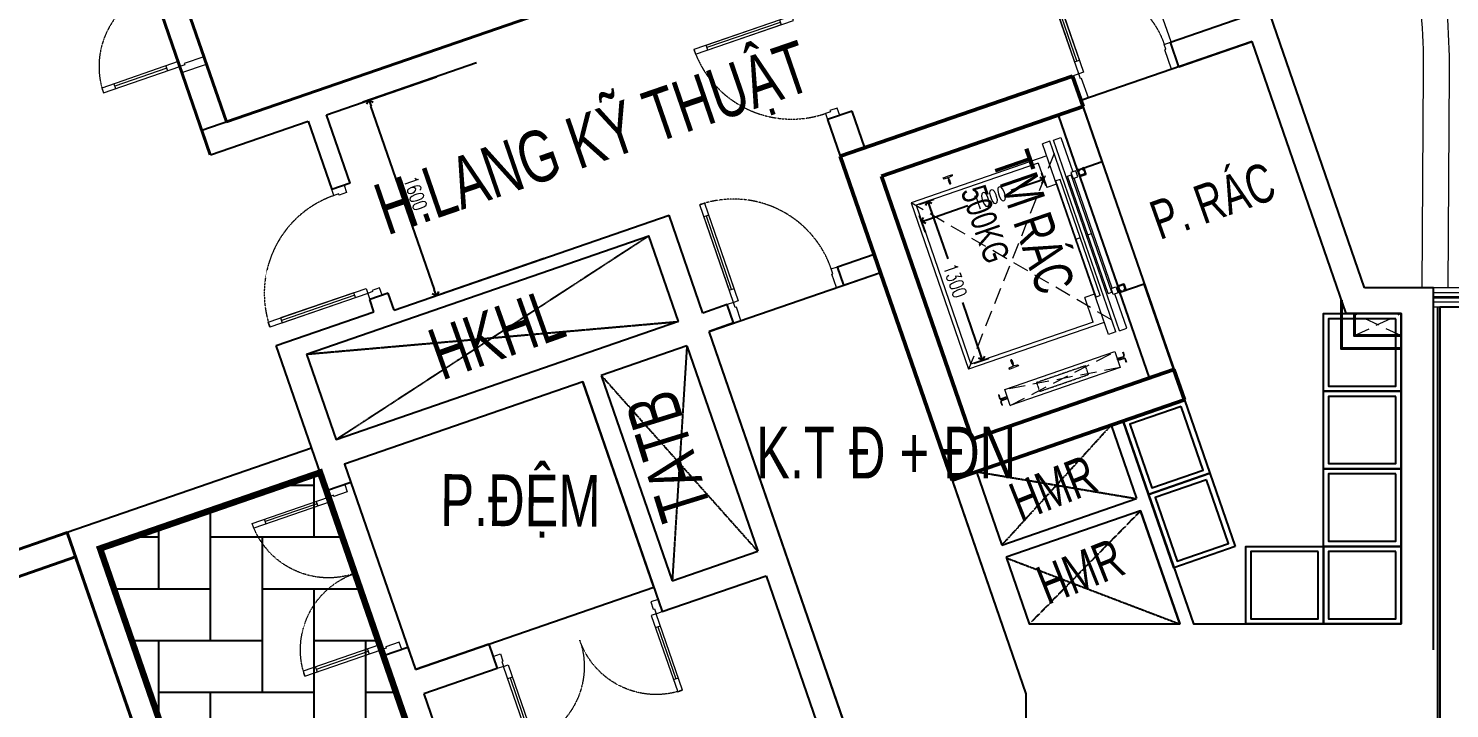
# Model space of a CAD drawing. Header units: millimetres. Extents: x -1307397 to 11565522512, y -626897 to 1138105.
# Drawn here: x 152192 to 163179, y 7476 to 12736 of the extents above; entities that cross this region are included whole.
import ezdxf
from ezdxf.enums import TextEntityAlignment as Align
from ezdxf.xclip import XClip

# ---------------------------------------------------------------- set-up
doc = ezdxf.new("R2010")
doc.units = ezdxf.units.MM
doc.header["$MEASUREMENT"] = 0
doc.header["$XCLIPFRAME"] = 0
for name, pattern in [('HIDDEN', [0.375, 0.25, -0.125]), ('Xref_ST_MBDV Cot vach 30.7.2022$0$HIDDEN', [0.375, 0.25, -0.125]), ('Xref_ST_MBDV Cot vach 30.7.2022$0$HIDDEN2', [0.1875, 0.125, -0.0625]), ('Xref_ST_MBDV Cot vach 30.7.2022$0$ST_MBDV Cot vach 220803$0$HIDDEN', [0.375, 0.25, -0.125]), ('Xref_ST_MBDV Cot vach 30.7.2022$0$ST_MBDV Cot vach 220803$0$PHANTOMX2', [5, 2.5, -0.5, 0.5, -0.5, 0.5, -0.5]), ('Xref_ST_MBDV Cot vach 30.7.2022$0$ST_MBDV Cot vach 220803$0$Xref_ST_MBDV Cot vach 30.7.2022$0$HIDDEN', [0.375, 0.25, -0.125])]:
    doc.linetypes.add(name, pattern=pattern)
for name, color, linetype, lineweight in [('AUDIT_I_220808132811-11', 7, 'Continuous', 9), ('KT-Kich thuoc', 159, 'Continuous', 18), ('KT-lomo nuoc', 3, 'HIDDEN', 5), ('KT-Net cat', 1, 'Continuous', 40), ('Xref_ST_MBDV Cot vach 30.7.2022$0$CUA', 37, 'Continuous', 13), ('Xref_ST_MBDV Cot vach 30.7.2022$0$KT-Net cua', 87, 'Continuous', 9), ('Xref_ST_MBDV Cot vach 30.7.2022$0$KT-Net thay', 7, 'Continuous', 15), ('Xref_ST_MBDV Cot vach 30.7.2022$0$KT-Noi that', 36, 'Continuous', 9), ('Xref_ST_MBDV Cot vach 30.7.2022$0$ST_MBDV Cot vach 220803$0$KT-Noi that', 36, 'Continuous', 9), ('Xref_ST_MBDV Cot vach 30.7.2022$0$ST_MBDV Cot vach 220803$0$Xref_ST_MBDV Cot vach 30.7.2022$0$CUA', 37, 'Continuous', 13), ('Xref_ST_MBDV Cot vach 30.7.2022$0$ST_MBDV Cot vach 220803$0$Xref_ST_MBDV Cot vach 30.7.2022$0$KT-Net cot vach', 6, 'Continuous', 50)]:
    doc.layers.add(name, color=color, linetype=linetype, lineweight=lineweight)
for name, color, linetype in [('ccu12-Thay', 7, 'Continuous'), ('KT-Net manh', 139, 'Continuous'), ('Xref_ST_MBDV Cot vach 30.7.2022$0$KT-Khuat', 9, 'Xref_ST_MBDV Cot vach 30.7.2022$0$HIDDEN'), ('Xref_ST_MBDV Cot vach 30.7.2022$0$KT-Net manh', 139, 'Continuous'), ('Xref_ST_MBDV Cot vach 30.7.2022$0$KT-Text', 7, 'Continuous'), ('Xref_ST_MBDV Cot vach 30.7.2022$0$KT-Tuong', 1, 'Continuous'), ('Xref_ST_MBDV Cot vach 30.7.2022$0$ST_MBDV Cot vach 220803$0$220403_HDN_Penthouse Plan$0$A-_FURN----_E-_N', 251, 'Continuous'), ('Xref_ST_MBDV Cot vach 30.7.2022$0$ST_MBDV Cot vach 220803$0$KT-Khuat', 9, 'Xref_ST_MBDV Cot vach 30.7.2022$0$ST_MBDV Cot vach 220803$0$HIDDEN'), ('Xref_ST_MBDV Cot vach 30.7.2022$0$ST_MBDV Cot vach 220803$0$KT-Net manh', 139, 'Continuous'), ('Xref_ST_MBDV Cot vach 30.7.2022$0$ST_MBDV Cot vach 220803$0$KT-Text', 7, 'Continuous'), ('Xref_ST_MBDV Cot vach 30.7.2022$0$ST_MBDV Cot vach 220803$0$Xref_ST_MBDV Cot vach 30.7.2022$0$KT-Text', 7, 'Continuous'), ('Xref_ST_MBDV Cot vach 30.7.2022$0$ST_MBDV Cot vach 220803$0$Xref_ST_MBDV Cot vach 30.7.2022$0$KT-Tuong', 1, 'Continuous')]:
    doc.layers.add(name, color=color, linetype=linetype)
doc.styles.add('Xref_ST_MBDV Cot vach 30.7.2022$0$Arial', font='arial.ttf', dxfattribs={"width": 0.7})
doc.styles.add('Xref_ST_MBDV Cot vach 30.7.2022$0$DIM', font='vnsimli.shx', dxfattribs={"width": 0.7})
doc.styles.add('Xref_ST_MBDV Cot vach 30.7.2022$0$ST_MBDV Cot vach 220803$0$Arial', font='arial.ttf', dxfattribs={"width": 0.7})
doc.styles.add('Xref_ST_MBDV Cot vach 30.7.2022$0$ST_MBDV Cot vach 220803$0$DIM', font='vnsimli.shx', dxfattribs={"width": 0.7})
doc.styles.add('Xref_ST_MBDV Cot vach 30.7.2022$0$ST_MBDV Cot vach 220803$0$Xref_ST_MBDV Cot vach 30.7.2022$0$Arial', font='arial.ttf', dxfattribs={"width": 0.7})
doc.dimstyles.new('Xref_ST_MBDV Cot vach 30.7.2022$0$CCU 1-100 A1', dxfattribs={"dimscale": 100, "dimtxt": 2.2, "dimasz": 1, "dimexe": 1, "dimexo": 0, "dimgap": 1, "dimtad": 1, "dimdec": 0, "dimdsep": 46, "dimtxsty": 'Xref_ST_MBDV Cot vach 30.7.2022$0$DIM', "dimblk1": 'Xref_ST_MBDV Cot vach 30.7.2022$0$_ARCHTICK', "dimblk2": 'Xref_ST_MBDV Cot vach 30.7.2022$0$_ARCHTICK', "dimsah": 1, "dimcen": 0, "dimdle": 1, "dimclrd": 256, "dimclre": 256, "dimclrt": 31, "dimadec": 0, "dimazin": 0, "dimtfac": 1, "dimtdec": 0, "dimtix": 1, "dimtmove": 2, "dimatfit": 3, "dimldrblk": 'Xref_ST_MBDV Cot vach 30.7.2022$0$_ARCHTICK', "dimfxl": 8, "dimtolj": 1, "dimarcsym": 0})
doc.dimstyles.new('Xref_ST_MBDV Cot vach 30.7.2022$0$ST_MBDV Cot vach 220803$0$CCU 1-100 A1', dxfattribs={"dimscale": 100, "dimtxt": 2.2, "dimasz": 1, "dimexe": 1, "dimexo": 0, "dimgap": 1, "dimtad": 1, "dimdec": 0, "dimdsep": 46, "dimtxsty": 'Xref_ST_MBDV Cot vach 30.7.2022$0$ST_MBDV Cot vach 220803$0$DIM', "dimblk1": 'Xref_ST_MBDV Cot vach 30.7.2022$0$ST_MBDV Cot vach 220803$0$_ARCHTICK', "dimblk2": 'Xref_ST_MBDV Cot vach 30.7.2022$0$ST_MBDV Cot vach 220803$0$_ARCHTICK', "dimsah": 1, "dimcen": 0, "dimdle": 1, "dimclrd": 256, "dimclre": 256, "dimclrt": 31, "dimadec": 0, "dimazin": 0, "dimtfac": 1, "dimtdec": 0, "dimtix": 1, "dimtmove": 2, "dimatfit": 3, "dimldrblk": 'Xref_ST_MBDV Cot vach 30.7.2022$0$ST_MBDV Cot vach 220803$0$_ARCHTICK', "dimfxl": 8, "dimtolj": 1, "dimarcsym": 0})

# ---------------------------------------------------------------- blocks, each defined once
blk = doc.blocks.new('*U34')
for p, q in [((-1260, 525), (-1300, 525)), ((-1280, 100), (-1280, 525)), ((-90, 525), (-50, 525)), ((-70, 100), (-70, 525)), ((-1260, 100), (-1300, 100)), ((-90, 100), (-50, 100))]:
    blk.add_line(p, q)
for points in [[(-1300, 0), (-1260, 0), (-1260, 625), (-1300, 625)], [(-50, 0), (-90, 0), (-90, 625), (-50, 625)], [(-1350, -100), (-1290, -100), (-1290, -40), (-1300, -40), (-1300, 0), (-1350, 0)], [(0, -100), (-60, -100), (-60, -40), (-50, -40), (-50, 0), (0, 0)]]:
    blk.add_lwpolyline(points, close=True)
at = {"linetype": 'Xref_ST_MBDV Cot vach 30.7.2022$0$HIDDEN2'}
for centre, start, end in [((-1300, 0), 0, 90), ((-50, 0), 90, 180)]:
    blk.add_arc(centre, 625, start, end, dxfattribs=at)
blk = doc.blocks.new('*U107')
for p, q in [((-1260, -100), (-1300, -100)), ((-1280, -100), (-1280, -525)), ((-90, -100), (-50, -100)), ((-70, -100), (-70, -525)), ((-1260, -525), (-1300, -525)), ((-90, -525), (-50, -525))]:
    blk.add_line(p, q)
for points in [[(-1350, 150), (-1290, 150), (-1290, 40), (-1300, 40), (-1300, 0), (-1350, 0)], [(0, 150), (-60, 150), (-60, 40), (-50, 40), (-50, 0), (0, 0)], [(-1300, 0), (-1260, 0), (-1260, -625), (-1300, -625)], [(-50, 0), (-90, 0), (-90, -625), (-50, -625)]]:
    blk.add_lwpolyline(points, close=True)
at = {"linetype": 'Xref_ST_MBDV Cot vach 30.7.2022$0$HIDDEN2'}
for centre, start, end in [((-1300, 0), 270, 0), ((-50, 0), 180, 270)]:
    blk.add_arc(centre, 625, start, end, dxfattribs=at)
blk = doc.blocks.new('*U38')
blk.add_line((-70, 100), (-70, 600))
for points in [[(-50, 0), (-50, 700), (-90, 700), (-90, 0)], [(-50, 100), (-90, 100), (-90, 600), (-50, 600)], [(-800, -200), (-740, -200), (-740, -40), (-750, -40), (-750, 0), (-800, 0)], [(0, -200), (-60, -200), (-60, -40), (-50, -40), (-50, 0), (0, 0)]]:
    blk.add_lwpolyline(points, close=True)
at = {"linetype": 'Xref_ST_MBDV Cot vach 30.7.2022$0$HIDDEN'}
blk.add_arc((-50, 0), 700, 90, 180, dxfattribs=at)
blk = doc.blocks.new('*U36')
blk.add_line((70, 100), (70, 700))
for points in [[(50, 0), (50, 800), (90, 800), (90, 0)], [(50, 100), (90, 100), (90, 700), (50, 700)], [(0, -100), (60, -100), (60, -40), (50, -40), (50, 0), (0, 0)], [(900, -100), (840, -100), (840, -40), (850, -40), (850, 0), (900, 0)]]:
    blk.add_lwpolyline(points, close=True)
at = {"linetype": 'Xref_ST_MBDV Cot vach 30.7.2022$0$HIDDEN'}
blk.add_arc((50, 0), 800, 0, 90, dxfattribs=at)
blk = doc.blocks.new('Xref_ST_MBDV Cot vach 30.7.2022$0$_Open90')
at = {"color": 0, "linetype": 'ByBlock', "lineweight": -2}
for p, q in [((0, 0), (-1, 0)), ((-0.5, 0.5), (0, 0)), ((0, 0), (-0.5, -0.5))]:
    blk.add_line(p, q, dxfattribs=at)
blk = doc.blocks.new('*D117')
at = {"layer": 'Defpoints', "color": 5, "transparency": 16777216}
for p, q in [((155656, 12469), (154777, 12165)), ((155330, 10717), (154840, 12134)), ((156178, 10956), (155299, 10653))]:
    blk.add_line(p, q, dxfattribs=at)
at = {"layer": 'Defpoints', "color": 0, "transparency": 16777216}
for p in [(155656, 12469), (154824, 12182), (156178, 10956)]:
    blk.add_point(p, dxfattribs=at)
at = {"layer": 'Defpoints', "color": 5, "transparency": 16777216, "xscale": 50, "yscale": 50, "zscale": 50}
for p, rotation in [((154824, 12182), 109.0471379532261), ((155346, 10669), 289.0471379532261)]:
    blk.add_blockref('Xref_ST_MBDV Cot vach 30.7.2022$0$_Open90', p, dxfattribs=dict(at, rotation=rotation))
at = {"layer": 'Defpoints', "color": 5, "transparency": 16777216, "insert": (155184, 11460), "char_height": 110, "attachment_point": 5, "rotation": 289.0471, "style": 'Xref_ST_MBDV Cot vach 30.7.2022$0$DIM'}
blk.add_mtext('\\A1;1600', dxfattribs=at)
blk = doc.blocks.new('Xref_ST_MBDV Cot vach 30.7.2022$0$_ARCHTICK')
at = {"color": 0, "linetype": 'ByBlock', "const_width": 0.15}
blk.add_lwpolyline([(-0.5, -0.5), (0.5, 0.5)], dxfattribs=at)
blk = doc.blocks.new('Xref_ST_MBDV Cot vach 30.7.2022$0$ST_MBDV Cot vach 220803$0$_Open90')
at = {"color": 0, "linetype": 'ByBlock', "lineweight": -2}
for p, q in [((0, 0), (-1, 0)), ((-0.5, 0.5), (0, 0)), ((0, 0), (-0.5, -0.5))]:
    blk.add_line(p, q, dxfattribs=at)
blk = doc.blocks.new('*D44')
at = {"layer": 'Defpoints', "color": 5, "transparency": 16777216}
for p, q in [((608, 1180), (507, 1180)), ((557, 1130), (557, 913)), ((557, 230), (557, 557)), ((646, 180), (507, 180))]:
    blk.add_line(p, q, dxfattribs=at)
at = {"layer": 'Defpoints', "color": 0, "transparency": 16777216}
for p in [(557, 1180), (608, 1180, 0), (646, 180, 0)]:
    blk.add_point(p, dxfattribs=at)
at = {"layer": 'Defpoints', "color": 5, "transparency": 16777216, "xscale": 50, "yscale": 50, "zscale": 50}
for p, rotation in [((557, 1180), 90), ((557, 180), 270)]:
    blk.add_blockref('Xref_ST_MBDV Cot vach 30.7.2022$0$ST_MBDV Cot vach 220803$0$_Open90', p, dxfattribs=dict(at, rotation=rotation))
at = {"layer": 'Defpoints', "color": 5, "transparency": 16777216, "insert": (557, 735), "char_height": 110, "attachment_point": 5, "rotation": 90, "style": 'Xref_ST_MBDV Cot vach 30.7.2022$0$ST_MBDV Cot vach 220803$0$DIM'}
blk.add_mtext('\\A1;1000', dxfattribs=at)
blk = doc.blocks.new('Xref_ST_MBDV Cot vach 30.7.2022$0$ST_MBDV Cot vach 220803$0$_ARCHTICK')
at = {"color": 0, "linetype": 'ByBlock', "const_width": 0.15}
blk.add_lwpolyline([(-0.5, -0.5), (0.5, 0.5)], dxfattribs=at)
blk = doc.blocks.new('*D45')
at = {"layer": 'Defpoints', "color": 5, "transparency": 16777216}
for p, q in [((425, 205), (425, 326)), ((475, 276), (897, 276)), ((1675, 276), (1253, 276)), ((1725, 205), (1725, 326))]:
    blk.add_line(p, q, dxfattribs=at)
at = {"layer": 'Defpoints', "color": 0, "transparency": 16777216}
for p in [(1725, 276), (425, 205, 0), (1725, 205, 0)]:
    blk.add_point(p, dxfattribs=at)
at = {"layer": 'Defpoints', "color": 5, "transparency": 16777216, "xscale": 50, "yscale": 50, "zscale": 50, "rotation": 180}
blk.add_blockref('Xref_ST_MBDV Cot vach 30.7.2022$0$ST_MBDV Cot vach 220803$0$_Open90', (425, 276), dxfattribs=at)
at = {"layer": 'Defpoints', "color": 5, "transparency": 16777216, "xscale": 50, "yscale": 50, "zscale": 50}
blk.add_blockref('Xref_ST_MBDV Cot vach 30.7.2022$0$ST_MBDV Cot vach 220803$0$_Open90', (1725, 276), dxfattribs=at)
at = {"layer": 'Defpoints', "color": 5, "transparency": 16777216, "insert": (1075, 276), "char_height": 110, "attachment_point": 5, "style": 'Xref_ST_MBDV Cot vach 30.7.2022$0$ST_MBDV Cot vach 220803$0$DIM'}
blk.add_mtext('\\A1;1300', dxfattribs=at)
blk = doc.blocks.new('*U47')
blk.add_line((-70, 100), (-70, 700))
for points in [[(-50, 0), (-50, 800), (-90, 800), (-90, 0)], [(-50, 100), (-90, 100), (-90, 700), (-50, 700)], [(-900, -100), (-840, -100), (-840, -40), (-850, -40), (-850, 0), (-900, 0)], [(0, -100), (-60, -100), (-60, -40), (-50, -40), (-50, 0), (0, 0)]]:
    blk.add_lwpolyline(points, close=True)
at = {"linetype": 'Xref_ST_MBDV Cot vach 30.7.2022$0$ST_MBDV Cot vach 220803$0$Xref_ST_MBDV Cot vach 30.7.2022$0$HIDDEN'}
blk.add_arc((-50, 0), 800, 90, 180, dxfattribs=at)
blk = doc.blocks.new('*U48')
blk.add_line((70, 100), (70, 700))
for points in [[(50, 0), (50, 800), (90, 800), (90, 0)], [(50, 100), (90, 100), (90, 700), (50, 700)], [(0, -150), (60, -150), (60, -40), (50, -40), (50, 0), (0, 0)], [(900, -150), (840, -150), (840, -40), (850, -40), (850, 0), (900, 0)]]:
    blk.add_lwpolyline(points, close=True)
at = {"linetype": 'Xref_ST_MBDV Cot vach 30.7.2022$0$ST_MBDV Cot vach 220803$0$Xref_ST_MBDV Cot vach 30.7.2022$0$HIDDEN'}
blk.add_arc((50, 0), 800, 0, 90, dxfattribs=at)
blk = doc.blocks.new('Xref_ST_MBDV Cot vach 30.7.2022$0$TM 1000kg')
at = {"layer": 'Xref_ST_MBDV Cot vach 30.7.2022$0$KT-Net manh'}
for p, q in [((-2850, 2500), (-2850, 1742.2)), ((-2832, 2500), (-2832, 1754.4))]:
    blk.add_line(p, q, dxfattribs=at)
blk = doc.blocks.new('ĂERWER')
at = {"layer": 'Xref_ST_MBDV Cot vach 30.7.2022$0$ST_MBDV Cot vach 220803$0$KT-Text', "extrusion": (8.36021e-09, -5.95807e-09, 1), "style": 'Xref_ST_MBDV Cot vach 30.7.2022$0$ST_MBDV Cot vach 220803$0$Arial', "width": 0.7}
for s, height, p in [('TM RÁC', 300, (-43216, 28298, 0)), ('500KG', 200, (-43540, 28299, 0))]:
    blk.add_text(s, height=height, rotation=289.0469, dxfattribs=at).set_placement(p, align=Align.CENTER)
blk = doc.blocks.new('*U215')
at = {"layer": 'KT-lomo nuoc', "ltscale": 500}
for p, q in [((32, -167), (-354, -68)), ((-321, -235), (0, 0))]:
    blk.add_line(p, q, dxfattribs=at)
blk.add_lwpolyline([(32, -167), (-321, -235), (-354, -68), (0, 0)], close=True, dxfattribs=at)
blk = doc.blocks.new('CTN TN T39')
at = {"layer": 'KT-Net cat', "elevation": 0}
for points in [[(-36711, 1004), (-36711, 630), (-36251, 630)], [(-36611, 900), (-36611, 730), (-36251, 730)]]:
    blk.add_lwpolyline(points, dxfattribs=at)
at = {"layer": 'KT-lomo nuoc', "linetype": 'HIDDEN', "xscale": -0.9999999999999997, "rotation": 10.8976534755902}
blk.add_blockref('*U215', (-36611, 900, 0), dxfattribs=at)
blk = doc.blocks.new('A$C13523347')
at = {"layer": 'KT-Net cat'}
for p, q in [((-51157, 25221, 0), (-49232, 19644, 0)), ((-50664, 24406, 0), (-49108, 19898, 0)), ((-49108, 19898, 0), (-41830, 22411, 0)), ((-59225, 13655, 0), (-50339, 16723, 0)), ((-58971, 13531, 0), (-50274, 16534, 0)), ((-49229, 13509, 0), (-50274, 16534, 0))]:
    blk.add_line(p, q, dxfattribs=at)
blk = doc.blocks.new('*U486')
for p, q in [((99, 1260), (99, 1300)), ((99, 1280), (524, 1280)), ((524, 1260), (524, 1300)), ((100, 90), (100, 50)), ((100, 70), (525, 70)), ((525, 90), (525, 50))]:
    blk.add_line(p, q)
for points in [[(-201, 1350), (-201, 1290), (-41, 1290), (-41, 1300), (-1, 1300), (-1, 1350)], [(-1, 1300), (-1, 1260), (624, 1261), (624, 1301)], [(-200, 0), (-200, 60), (-40, 60), (-40, 50), (0, 50), (0, 0)], [(0, 50), (0, 90), (625, 91), (625, 51)]]:
    blk.add_lwpolyline(points, close=True)
at = {"linetype": 'Xref_ST_MBDV Cot vach 30.7.2022$0$HIDDEN2'}
for centre, start, end in [((-1, 1300), 270.05, 0.05), ((0, 50), 0.0501, 90.05)]:
    blk.add_arc(centre, 625, start, end, dxfattribs=at)
blk = doc.blocks.new('Xref_ST_MBDV Cot vach 30.7.2022$0$ST_MBDV Cot vach 220803$0$THANG MAY RAC 500KG')
at = {"layer": 'Xref_ST_MBDV Cot vach 30.7.2022$0$ST_MBDV Cot vach 220803$0$KT-Net manh'}
blk.add_line((575, 1450), (1575, 1450), dxfattribs=at)
at = {"layer": 'Xref_ST_MBDV Cot vach 30.7.2022$0$ST_MBDV Cot vach 220803$0$KT-Net manh', "linetype": 'Continuous', "ltscale": 2}
blk.add_line((575, 1450), (1575, 1450), dxfattribs=at)
at = {"layer": 'Xref_ST_MBDV Cot vach 30.7.2022$0$ST_MBDV Cot vach 220803$0$KT-Net manh', "ltscale": 2}
for points in [[(575, 1460), (575, 1450), (625, 1450), (625, 1500), (575, 1500), (575, 1490), (585, 1490), (585, 1491.6), (576.6, 1491.6), (576.6, 1498.4), (623.4, 1498.4), (623.4, 1451.6), (576.6, 1451.6), (576.6, 1458.4), (585, 1458.4), (585, 1460)], [(1575, 1460), (1575, 1450), (1525, 1450), (1525, 1500), (1575, 1500), (1575, 1490), (1565, 1490), (1565, 1491.6), (1573.4, 1491.6), (1573.4, 1498.4), (1526.6, 1498.4), (1526.6, 1451.6), (1573.4, 1451.6), (1573.4, 1458.4), (1565, 1458.4), (1565, 1460)]]:
    blk.add_lwpolyline(points, close=True, dxfattribs=at)
at = {"layer": 'Xref_ST_MBDV Cot vach 30.7.2022$0$ST_MBDV Cot vach 220803$0$KT-Noi that', "linetype": 'Continuous', "ltscale": 2}
for p, q in [((295, 1410, 0), (575, 1410, 0)), ((295, 1350, 0), (295, 1410, 0)), ((1855, 1350, 0), (295, 1350, 0)), ((1855, 1320, 0), (295, 1320, 0)), ((295, 1320, 0), (295, 1260, 0)), ((1555, 1391.3, 0), (595, 1391.3, 0)), ((595, 1361, 0), (595, 1391.3, 0)), ((1555, 1361, 0), (595, 1361, 0)), ((1525, 1405, 0), (625, 1405, 0)), ((1075, 1361, 0), (1075, 1391.3, 0)), ((1555, 1361, 0), (1555, 1391.3, 0)), ((1855, 1410, 0), (1575, 1410, 0)), ((1855, 1350, 0), (1855, 1410, 0)), ((1855, 1320, 0), (1855, 1260, 0)), ((1855, 1260, 0), (295, 1260, 0)), ((394, 1260, 0), (394, 150, 0)), ((1550, 1298, 0), (600, 1298, 0)), ((600, 1298, 0), (600, 1264, 0)), ((1550, 1264, 0), (600, 1264, 0)), ((625, 1260, 0), (625, 1180, 0)), ((1075, 1264, 0), (1075, 1298, 0)), ((1525, 1260, 0), (1525, 1180, 0)), ((1550, 1298, 0), (1550, 1264, 0)), ((1756, 1260, 0), (1756, 150, 0)), ((425, 1180, 0), (425, 180, 0)), ((425, 1180, 0), (625, 1180, 0)), ((1725, 1180, 0), (1525, 1180, 0)), ((1725, 1180, 0), (1725, 180, 0)), ((394, 150, 0), (1756, 150, 0)), ((425, 180, 0), (1725, 180, 0))]:
    blk.add_line(p, q, dxfattribs=at)
at = {"layer": 'Xref_ST_MBDV Cot vach 30.7.2022$0$ST_MBDV Cot vach 220803$0$KT-Noi that', "linetype": 'Xref_ST_MBDV Cot vach 30.7.2022$0$ST_MBDV Cot vach 220803$0$HIDDEN', "ltscale": 500}
for p, q in [((394, 1320, 0), (1756, 150, 0)), ((1756, 1320, 0), (394, 150, 0)), ((2126.2, 363.2), (1996.2, 1263.2)), ((2126.2, 1263.2), (1996.2, 363.2))]:
    blk.add_line(p, q, dxfattribs=at)
at = {"layer": 'Xref_ST_MBDV Cot vach 30.7.2022$0$ST_MBDV Cot vach 220803$0$KT-Noi that', "linetype": 'Continuous'}
for p, q in [((2017.7, 1323.2), (2046.8, 1323.2)), ((2017.7, 1320), (2046.8, 1320)), ((2104.7, 1323.2), (2075.6, 1323.2)), ((2104.7, 1320), (2075.6, 1320)), ((2053, 1269.4), (2053, 1313.8)), ((2056.2, 1269.4), (2056.2, 1313.8)), ((2063.2, 1266.4), (2059.2, 1266.4)), ((2063.2, 1263.2), (2059.2, 1263.2)), ((2066.2, 1269.4), (2066.2, 1313.8)), ((2069.4, 1269.4), (2069.4, 1313.8)), ((298, 522.5, 0), (293, 522.5, 0)), ((293, 522.5, 0), (293, 485, 0)), ((293, 447.5, 0), (293, 485, 0)), ((298, 447.5, 0), (293, 447.5, 0)), ((301, 519.5, 0), (304.1, 490.1, 0)), ((301, 450.5, 0), (304.1, 479.9, 0)), ((320.9, 487.1, 0), (307.1, 487.1, 0)), ((320.9, 482.9, 0), (307.1, 482.9, 0)), ((354, 490, 0), (325, 490, 0)), ((354, 480, 0), (325, 480, 0)), ((355, 489, 0), (355, 485, 0)), ((355, 481, 0), (355, 485, 0)), ((1795, 489, 0), (1795, 485, 0)), ((1795, 481, 0), (1795, 485, 0)), ((1796, 490, 0), (1825, 490, 0)), ((1796, 480, 0), (1825, 480, 0)), ((1829.1, 487.1, 0), (1842.9, 487.1, 0)), ((1829.1, 482.9, 0), (1842.9, 482.9, 0)), ((1849, 519.5, 0), (1845.9, 490.1, 0)), ((1849, 450.5, 0), (1845.9, 479.9, 0)), ((1852, 522.5, 0), (1857, 522.5, 0)), ((1852, 447.5, 0), (1857, 447.5, 0)), ((1857, 522.5, 0), (1857, 485, 0)), ((1857, 447.5, 0), (1857, 485, 0)), ((2053, 357), (2053, 312.6)), ((2056.2, 357), (2056.2, 312.6)), ((2063.2, 363.2), (2059.2, 363.2)), ((2063.2, 360), (2059.2, 360)), ((2066.2, 357), (2066.2, 312.6)), ((2069.4, 357), (2069.4, 312.6)), ((2017.7, 306.4), (2046.8, 306.4)), ((2017.7, 306.4), (2017.7, 303.2)), ((2017.7, 303.2), (2046.8, 303.2)), ((2104.7, 306.4), (2075.6, 306.4)), ((2104.7, 303.2), (2075.6, 303.2)), ((2104.7, 306.4), (2104.7, 303.2))]:
    blk.add_line(p, q, dxfattribs=at)
at = {"layer": 'Xref_ST_MBDV Cot vach 30.7.2022$0$ST_MBDV Cot vach 220803$0$KT-Noi that', "linetype": 'Continuous', "ltscale": 2, "elevation": 0}
for points in [[(575, 1435), (575, 1395), (625, 1395), (625, 1435)], [(1575, 1435), (1575, 1395), (1525, 1395), (1525, 1435)]]:
    blk.add_lwpolyline(points, close=True, dxfattribs=at)
at = {"layer": 'Xref_ST_MBDV Cot vach 30.7.2022$0$ST_MBDV Cot vach 220803$0$KT-Noi that', "linetype": 'Continuous', "ltscale": 2}
blk.add_lwpolyline([(2126.2, 363.2), (1996.2, 363.2), (1996.2, 1263.2), (2126.2, 1263.2)], close=True, dxfattribs=at)
at = {"layer": 'Xref_ST_MBDV Cot vach 30.7.2022$0$ST_MBDV Cot vach 220803$0$KT-Noi that', "linetype": 'Xref_ST_MBDV Cot vach 30.7.2022$0$ST_MBDV Cot vach 220803$0$PHANTOMX2'}
blk.add_lwpolyline([(2097.2, 613.2), (2097.2, 1013.2), (2025.2, 1013.2), (2025.2, 613.2)], close=True, dxfattribs=at)
at = {"layer": 'Xref_ST_MBDV Cot vach 30.7.2022$0$ST_MBDV Cot vach 220803$0$KT-Noi that', "linetype": 'Continuous'}
for centre, radius, start, end in [((2046.8, 1313.8), 9.4, 0, 90), ((2046.8, 1313.8), 6.2, 0, 90), ((2075.6, 1313.8), 9.4, 90, 180), ((2075.6, 1313.8), 6.2, 90, 180), ((2059.2, 1269.4), 6.2, 180, 270), ((2059.2, 1269.4), 3, 180, 270), ((2063.2, 1269.4), 6.2, 270, 0), ((2063.2, 1269.4), 3, 270, 0), ((298, 519.5, 0), 3, 0, 90), ((298, 450.5, 0), 3, 270, 0), ((307.1, 490.1, 0), 3, 180, 270), ((307.1, 479.9, 0), 3, 90, 180), ((320.3, 492.3, 0), 5.25, 276.68272, 334.33028), ((320.3, 477.7, 0), 5.25, 25.66972, 83.31728), ((354, 489, 0), 1, 0, 90), ((354, 481, 0), 1, 270, 0), ((1796, 489, 0), 1, 90, 180), ((1796, 481, 0), 1, 180, 270), ((1829.7, 492.3, 0), 5.25, 205.66972, 263.31728), ((1829.7, 477.7, 0), 5.25, 96.68272, 154.33028), ((1842.9, 490.1, 0), 3, 270, 0), ((1842.9, 479.9, 0), 3, 0, 90), ((1852, 519.5, 0), 3, 90, 180), ((1852, 450.5, 0), 3, 180, 270), ((2059.2, 357), 6.2, 90, 180), ((2059.2, 357), 3, 90, 180), ((2063.2, 357), 6.2, 0, 90), ((2063.2, 357), 3, 0, 90), ((2046.8, 312.6), 9.4, 270, 0), ((2046.8, 312.6), 6.2, 270, 0), ((2075.6, 312.6), 9.4, 180, 270), ((2075.6, 312.6), 6.2, 180, 270)]:
    blk.add_arc(centre, radius, start, end, dxfattribs=at)
at = {"layer": 'Defpoints', "color": 5}
for base, p1, p2, angle, picture, middle in [((556.9, 1180), (645.5, 180, 0), (608.5, 1180, 0), 90, '*D44', (556.9, 735)), ((1725, 275.7), (425, 204.6, 0), (1725, 204.6, 0), 180, '*D45', (1075, 275.7))]:
    dim = blk.add_linear_dim(base=base, p1=p1, p2=p2, angle=angle, dimstyle='Xref_ST_MBDV Cot vach 30.7.2022$0$ST_MBDV Cot vach 220803$0$CCU 1-100 A1', override={"dimscale": 50, "dimblk1": 'Xref_ST_MBDV Cot vach 30.7.2022$0$ST_MBDV Cot vach 220803$0$_Open90', "dimblk2": 'Xref_ST_MBDV Cot vach 30.7.2022$0$ST_MBDV Cot vach 220803$0$_Open90', "dimclrd": 5, "dimclre": 5, "dimclrt": 5, "dimlwd": 65535, "dimlwe": 65535}, dxfattribs=at)
    dim.commit()
    dim.dimension.update_dxf_attribs({"geometry": picture, "text_midpoint": middle, "dimtype": 128})

msp = doc.modelspace()

# ---------------------------------------------------------------- hatches: boundary and pattern name
at = {"layer": 'KT-Net manh', "transparency": 33554618}
h = msp.add_hatch(dxfattribs=at)
h.set_pattern_fill('AR-HBONE', color=256, scale=100, angle=45)
h.paths.add_polyline_path([(169203.8, 5380), (169203.8, 30), (157647.4, 30), (154446.6, 9300.9), (152745.2, 8713.5), (156364.6, -1770), (171003.8, -1770), (171003.8, 5430.2)])

# ---------------------------------------------------------------- linework, layer by layer
at = {"layer": 'AUDIT_I_220808132811-11', "elevation": 0}
for points in [[(163167.9, 10730), (163178, 12402.2, 0.0851587), (162876.7, 14233.2), (161142, 19247.8), (157014.3, 31178.6, 0.2600452), (154083.7, 33781.4), (139011, 38136.6, 0.5721349), (134624, 31823.7), (134906.9, 31003.8)], [(162967.9, 10730), (162978.1, 12403.5, 0.0851587), (162687.7, 14167.9), (160953, 19182.4), (156825.3, 31112.9, 0.2604673), (154034.4, 33587.5), (138975.6, 37938.6, 0.5713168), (134809.8, 31898.5), (135096, 31069)]]:
    msp.add_lwpolyline(points, format="xyb", dxfattribs=at)
at = {"layer": 'Defpoints', "elevation": 0}
for points in [[(161653, 12635.2), (160329.6, 12178.3), (161129.2, 9862.5), (160656.6, 9699.3), (161198.4, 8130), (162803.8, 8130), (162803.8, 10530), (162379.9, 10530)], [(157455.1, 10392.5), (158778.4, 10849.3), (159903.8, 7589.9), (159903.8, 4439.1), (159553.1, 4315.8)], [(155184, 7778.1), (157027.2, 8414.5), (156478.9, 10002.5), (154635.7, 9366.2)]]:
    msp.add_lwpolyline(points, close=True, dxfattribs=at)
at = {"layer": 'KT-Net cat'}
msp.add_line((153532.3, 11947.4), (153597.6, 11758.4), dxfattribs=at)
at = {"layer": 'KT-Net cat', "elevation": 0}
for points in [[(171003.8, 5430.2), (171003.8, -1770), (156364.6, -1770), (152745.2, 8713.5), (154446.6, 9300.9)], [(153535.1, 5812.6), (152490.9, 8837.2)], [(171003.8, 5430.2), (171003.8, -1770), (156364.6, -1770), (152745.2, 8713.5)]]:
    msp.add_lwpolyline(points, dxfattribs=at)
at = {"layer": 'KT-Net manh', "color": 2, "linetype": 'HIDDEN', "ltscale": 10, "const_width": 50, "elevation": 0}
msp.add_lwpolyline([(169203.8, 5380), (169203.8, 30), (157647.4, 30), (154446.6, 9300.9), (152745.2, 8713.5), (156364.6, -1770), (171003.8, -1770), (171003.8, 5430.2)], close=True, dxfattribs=at)
at = {"layer": 'Xref_ST_MBDV Cot vach 30.7.2022$0$KT-Khuat', "linetype": 'Xref_ST_MBDV Cot vach 30.7.2022$0$HIDDEN', "ltscale": 5}
for p, q in [((157282.4, 10279.9), (157169, 8463.5)), ((156620.7, 10051.5), (157830.7, 8691.9))]:
    msp.add_line(p, q, dxfattribs=at)
at = {"layer": 'Xref_ST_MBDV Cot vach 30.7.2022$0$KT-Khuat', "linetype": 'Xref_ST_MBDV Cot vach 30.7.2022$0$HIDDEN', "ltscale": 5, "elevation": 0}
for points in [[(156988.7, 11130.7), (154570.4, 9555.2)], [(154342, 10216.9), (157217.1, 10469)]]:
    msp.add_lwpolyline(points, dxfattribs=at)
at = {"layer": 'Xref_ST_MBDV Cot vach 30.7.2022$0$KT-Net cua'}
for p, q in [((166053.8, 10690, 0), (163053.8, 10690)), ((166053.8, 10661, 0), (163053.8, 10661)), ((166053.8, 10649, 0), (163053.8, 10649)), ((166053.8, 10620, 0), (163053.8, 10620))]:
    msp.add_line(p, q, dxfattribs=at)
at = {"layer": 'Xref_ST_MBDV Cot vach 30.7.2022$0$KT-Net manh'}
for p, q in [((163085.8, 10580, 0), (163085.8, 7780, 0)), ((163103.7, 10580, 0), (163103.8, 7780, 0))]:
    msp.add_line(p, q, dxfattribs=at)
at = {"layer": 'Xref_ST_MBDV Cot vach 30.7.2022$0$KT-Net manh', "elevation": 0}
msp.add_lwpolyline([(163103.8, 230), (166003.8, 230), (166003.8, 10580), (163103.8, 10580)], close=True, dxfattribs=at)
at = {"layer": 'Xref_ST_MBDV Cot vach 30.7.2022$0$KT-Net thay'}
for p, q in [((166053.8, 10730, 0), (163053.8, 10730)), ((166053.8, 10580, 0), (163053.8, 10580))]:
    msp.add_line(p, q, dxfattribs=at)
at = {"layer": 'Xref_ST_MBDV Cot vach 30.7.2022$0$KT-Noi that'}
msp.add_line((161027.9, 12631, 0), (160497.4, 14140.5), dxfattribs=at)
at = {"layer": 'Xref_ST_MBDV Cot vach 30.7.2022$0$KT-Tuong'}
for p, q in [((161189.4, 14591), (153532.3, 11947.4)), ((162522.4, 10730), (161189.4, 14591)), ((154496.1, 12068.6), (155346.9, 12362.3, 0)), ((153598.7, 11758.7), (154354.3, 12019.6)), ((154354.3, 12019.6), (154537.1, 11490.3)), ((154678.9, 11539.2), (154496.1, 12068.6)), ((154678.9, 11539.2), (154537.1, 11490.3)), ((155018.3, 10556.2), (157145.1, 11290.4)), ((157406.2, 10534.2), (157145.1, 11290.4)), ((154342, 10216.9), (156988.7, 11130.7)), ((157217.1, 10469), (156988.7, 11130.7)), ((154972.6, 10688.5), (154830.8, 10639.5)), ((155018.3, 10556.2), (154972.6, 10688.5)), ((154863.4, 10545), (154830.8, 10639.5)), ((154107.2, 10283.9), (154863.4, 10545)), ((157217.1, 10469), (154570.4, 9555.2)), ((159553.1, 4315.8), (157455.1, 10392.5)), ((154495.6, 9159.1), (154107.2, 10283.9)), ((157282.4, 10279.9), (156620.7, 10051.5)), ((157282.4, 10279.9), (157830.7, 8691.9)), ((154342, 10216.9), (154570.4, 9555.2)), ((156478.9, 10002.5), (154635.7, 9366.2)), ((156478.9, 10002.5), (157092.5, 8225.5)), ((156620.7, 10051.5), (157169, 8463.5)), ((154381.4, 9489.9), (152490.9, 8837.2)), ((154446.6, 9300.9), (152745.2, 8713.5)), ((154684.6, 9224.4), (154495.6, 9159.1)), ((157169, 8463.5), (157830.7, 8691.9)), ((157092.5, 8225.5), (157895.9, 8502.9)), ((157895.9, 8502.9), (159827.9, 2907)), ((157027.2, 8414.5), (157027.2, 8414.5)), ((155125.2, 7948.3), (154936.2, 7883)), ((155125.2, 7948.3), (155184, 7778.1)), ((155751.1, 7973.9), (155184, 7778.1)), ((155751.1, 7973.9), (155816.4, 7784.9)), ((154936.2, 7883), (157647.4, 30)), ((155816.4, 7784.9), (155249.2, 7589.1)), ((155249.2, 7589.1), (157181.2, 1993.2))]:
    msp.add_line(p, q, dxfattribs=at)
at = {"layer": 'Xref_ST_MBDV Cot vach 30.7.2022$0$KT-Tuong', "elevation": 0}
msp.add_lwpolyline([(154635.7, 9366.2), (154684.6, 9224.4)], dxfattribs=at)
at = {"layer": 'Xref_ST_MBDV Cot vach 30.7.2022$0$ST_MBDV Cot vach 220803$0$220403_HDN_Penthouse Plan$0$A-_FURN----_E-_N', "extrusion": (-1.00461e-06, -1.44698e-18, 1), "elevation": -0.2}
for points in [[(162803.8, 9930), (162203.8, 9930), (162203.8, 10530), (162803.8, 10530)], [(162803.8, 9330), (162203.8, 9330), (162203.8, 9930), (162803.8, 9930)], [(162803.8, 8730), (162203.8, 8730), (162203.8, 9330), (162803.8, 9330)], [(162203.8, 8130), (161603.8, 8130), (161603.8, 8730), (162203.8, 8730)], [(162803.8, 8130), (162203.8, 8130), (162203.8, 8730), (162803.8, 8730)]]:
    msp.add_lwpolyline(points, close=True, dxfattribs=at)
at = {"layer": 'Xref_ST_MBDV Cot vach 30.7.2022$0$ST_MBDV Cot vach 220803$0$220403_HDN_Penthouse Plan$0$A-_FURN----_E-_N', "extrusion": (-1.00461e-06, -3.75112e-05, 1), "elevation": -0.5}
for points in [[(162763.8, 10490), (162243.8, 10490), (162243.8, 9970), (162763.8, 9970)], [(162763.8, 9890), (162243.8, 9890), (162243.8, 9370), (162763.8, 9370)], [(162763.8, 9290), (162243.8, 9290), (162243.8, 8770), (162763.8, 8770)], [(162163.8, 8690), (161643.8, 8690), (161643.8, 8170), (162163.8, 8170)], [(162763.8, 8690), (162243.8, 8690), (162243.8, 8170), (162763.8, 8170)]]:
    msp.add_lwpolyline(points, close=True, dxfattribs=at)
at = {"layer": 'Xref_ST_MBDV Cot vach 30.7.2022$0$ST_MBDV Cot vach 220803$0$220403_HDN_Penthouse Plan$0$A-_FURN----_E-_N', "extrusion": (-9.48426e-07, -3.34878e-07, 1), "elevation": -0.2}
for points in [[(161325, 9295.3), (160852.4, 9132.2), (160656.6, 9699.3), (161129.2, 9862.5)], [(161520.8, 8728.2), (161048.2, 8565), (160852.4, 9132.2), (161325, 9295.3)]]:
    msp.add_lwpolyline(points, close=True, dxfattribs=at)
at = {"layer": 'Xref_ST_MBDV Cot vach 30.7.2022$0$ST_MBDV Cot vach 220803$0$220403_HDN_Penthouse Plan$0$A-_FURN----_E-_N', "extrusion": (1.12932e-05, -3.57923e-05, 1), "elevation": 1.5}
for points in [[(161104.5, 9811.6), (160707.5, 9674.6), (160877.2, 9183), (161274.2, 9320.1)], [(161300.3, 9244.5), (160903.3, 9107.4), (161073, 8615.9), (161470, 8753)]]:
    msp.add_lwpolyline(points, close=True, dxfattribs=at)
at = {"layer": 'Xref_ST_MBDV Cot vach 30.7.2022$0$ST_MBDV Cot vach 220803$0$KT-Khuat', "linetype": 'Xref_ST_MBDV Cot vach 30.7.2022$0$ST_MBDV Cot vach 220803$0$HIDDEN', "ltscale": 5, "extrusion": (5.05853e-09, -7.09797e-09, 1), "elevation": 0}
for points in [[(160562, 9666.7), (159718.1, 8740.6)], [(159522.3, 9307.7), (160757.8, 9099.5)], [(160790.5, 9005), (159931.4, 8130.7)]]:
    msp.add_lwpolyline(points, dxfattribs=at)
at = {"layer": 'Xref_ST_MBDV Cot vach 30.7.2022$0$ST_MBDV Cot vach 220803$0$KT-Khuat', "linetype": 'Xref_ST_MBDV Cot vach 30.7.2022$0$ST_MBDV Cot vach 220803$0$HIDDEN', "ltscale": 5, "extrusion": (4.82584e-10, -8.7027e-09, 1), "elevation": 0}
msp.add_lwpolyline([(159752.5, 8641), (161092.6, 8130)], dxfattribs=at)
at = {"layer": 'Xref_ST_MBDV Cot vach 30.7.2022$0$ST_MBDV Cot vach 220803$0$Xref_ST_MBDV Cot vach 30.7.2022$0$KT-Net cot vach'}
for p, q in [((160264.4, 12367.4, 0), (158468.4, 11747.3, 0)), ((160345.9, 12131, 0), (160264.4, 12367.4, 0)), ((158786.3, 11592.6, 0), (160345.9, 12131, 0)), ((159333.2, 9242.4, 0), (158468.4, 11747.3, 0)), ((159487.9, 9560.3, 0), (158786.3, 11592.6, 0)), ((159487.9, 9560.3, 0), (161047.6, 10098.8, 0)), ((161047.6, 10098.8, 0), (161129.2, 9862.5, 0)), ((159333.2, 9242.4, 0), (161129.2, 9862.5, 0))]:
    msp.add_line(p, q, dxfattribs=at)
at = {"layer": 'Xref_ST_MBDV Cot vach 30.7.2022$0$ST_MBDV Cot vach 220803$0$Xref_ST_MBDV Cot vach 30.7.2022$0$KT-Tuong'}
for p, q in [((158559.5, 12096.3, 0), (158370.4, 12031.1, 0)), ((158657.5, 11812.6, 0), (158559.5, 12096.3, 0)), ((160492.8, 11705.7, 0), (160346, 12131.1, 0)), ((158370.4, 12031.1, 0), (158468.4, 11747.3, 0)), ((160303.8, 11640.4, 0), (160156.9, 12065.8, 0)), ((160303.8, 11640.4, 0), (160492.8, 11705.7, 0)), ((160630.1, 10695.2, 0), (160819.2, 10760.4, 0)), ((160858.6, 10033.5, 0), (160630.1, 10695.2, 0)), ((161047.6, 10098.8, 0), (160819.2, 10760.4, 0)), ((162803.8, 10530), (162379.9, 10530)), ((160852.4, 9132.2, 0), (160885, 9037.6, 0)), ((159718.1, 8740.6, 0), (160757.8, 9099.5, 0)), ((161198.4, 8130, 0), (162803.8, 8130, 0))]:
    msp.add_line(p, q, dxfattribs=at)
at = {"layer": 'Xref_ST_MBDV Cot vach 30.7.2022$0$ST_MBDV Cot vach 220803$0$Xref_ST_MBDV Cot vach 30.7.2022$0$KT-Tuong', "extrusion": (5.05853e-09, -7.09797e-09, 1), "elevation": 0}
for points in [[(161020.6, 12628.5), (161587.8, 12824.3)], [(161085.9, 12439.4), (161020.6, 12628.5)], [(161085.9, 12439.4), (161653, 12635.2)], [(162379.9, 10530), (161653, 12635.2)], [(163053.8, 7930), (163053.8, 10730), (162522.4, 10730)], [(162803.8, 8130), (162803.8, 10530)], [(160656.6, 9699.3), (160852.4, 9132.2)], [(160562, 9666.7), (160757.8, 9099.5)], [(159333.2, 9242.4), (159903.8, 7589.9)], [(159522.3, 9307.7), (159718.1, 8740.6)], [(162803.8, 8130), (162803.8, 9302.2)], [(160885, 9037.6), (161198.4, 8130)], [(160790.5, 9005), (161092.6, 8130)]]:
    msp.add_lwpolyline(points, dxfattribs=at)
at = {"layer": 'Xref_ST_MBDV Cot vach 30.7.2022$0$ST_MBDV Cot vach 220803$0$Xref_ST_MBDV Cot vach 30.7.2022$0$KT-Tuong', "elevation": 0}
for points in [[(158494.9, 10751.4), (158446, 10893.2), (158729.5, 10991.1)], [(158494.9, 10751.4), (158778.4, 10849.3)], [(157644.2, 10457.7), (157595.2, 10599.5), (157406.2, 10534.2)], [(157644.2, 10457.7), (157455.1, 10392.5)]]:
    msp.add_lwpolyline(points, dxfattribs=at)
at = {"layer": 'Xref_ST_MBDV Cot vach 30.7.2022$0$ST_MBDV Cot vach 220803$0$Xref_ST_MBDV Cot vach 30.7.2022$0$KT-Tuong', "extrusion": (5.05853e-09, -7.09797e-09, 1), "elevation": 0}
msp.add_lwpolyline([(159750.7, 8646), (159928.9, 8130), (161092.6, 8130), (160790.5, 9005)], close=True, dxfattribs=at)

# ---------------------------------------------------------------- block references
at = {"layer": 'ccu12-Thay'}
msp.add_blockref('A$C13523347', (202829.9, -7885.6, 0), dxfattribs=at)
at = {"layer": 'KT-Kich thuoc', "color": 2}
msp.add_blockref('CTN TN T39', (199054.3, 9630, 0), dxfattribs=at)
at = {"layer": 'Xref_ST_MBDV Cot vach 30.7.2022$0$CUA'}
for name, p, rotation in [('*U486', (152938.1, 13670.3), 198.9971050113357), ('*U36', (154831.5, 10639.8), 109.0471379539809)]:
    msp.add_blockref(name, p, dxfattribs=dict(at, rotation=rotation))
at = {"layer": 'Xref_ST_MBDV Cot vach 30.7.2022$0$CUA', "xscale": -1}
for name, p, rotation in [('*U38', (160264.4, 12367.4, 0), 19.04713795321829), ('*U107', (154495.6, 9159.1), 289.0471379539868), ('*U34', (157092.5, 8225.5), 199.0471379539868)]:
    msp.add_blockref(name, p, dxfattribs=dict(at, rotation=rotation))
at = {"layer": 'Xref_ST_MBDV Cot vach 30.7.2022$0$KT-Noi that', "xscale": -1}
msp.add_blockref('Xref_ST_MBDV Cot vach 30.7.2022$0$TM 1000kg', (160253.8, 5280, 0), dxfattribs=at)
at = {"layer": 'Xref_ST_MBDV Cot vach 30.7.2022$0$KT-Text'}
ref = msp.add_blockref('ĂERWER', (203036.4, -17110, 0), dxfattribs=at)
XClip(ref).set_block_clipping_path([(-130820.2520998028, -21046.0057929899), (23780.2585777803, 76523.987100163)])
ref = msp.add_blockref('ĂERWER', (203036.4, -17110, 0), dxfattribs=at)
XClip(ref).set_block_clipping_path([(-128219.7414222197, -21046.0057929899), (23780.2585777803, 68525.3211905288)])
at = {"layer": 'Xref_ST_MBDV Cot vach 30.7.2022$0$ST_MBDV Cot vach 220803$0$KT-Noi that', "extrusion": (8.36021e-09, -5.95807e-09, 1), "rotation": 289.0469137992242}
msp.add_blockref('Xref_ST_MBDV Cot vach 30.7.2022$0$ST_MBDV Cot vach 220803$0$THANG MAY RAC 500KG', (158745.5, 11710.8, 0), dxfattribs=at)
at = {"layer": 'Xref_ST_MBDV Cot vach 30.7.2022$0$ST_MBDV Cot vach 220803$0$Xref_ST_MBDV Cot vach 30.7.2022$0$CUA', "extrusion": (5.05853e-09, -7.09797e-09, 1)}
for name, p, rotation in [('*U47', (158076.7, 12881.8, 0), 109.0471379532344), ('*U48', (157595.2, 10599.5, 0), 19.04713795400045)]:
    msp.add_blockref(name, p, dxfattribs=dict(at, rotation=rotation))

# ---------------------------------------------------------------- texts
at = {"layer": 'Xref_ST_MBDV Cot vach 30.7.2022$0$KT-Text', "style": 'Xref_ST_MBDV Cot vach 30.7.2022$0$Arial', "width": 0.7}
msp.add_text('H.LANG KỸ THUẬT', height=400, rotation=19, dxfattribs=at).set_placement((154964, 11133.3))
at = {"layer": 'Xref_ST_MBDV Cot vach 30.7.2022$0$KT-Text', "extrusion": (-7.71519e-08, -2.67965e-08, 1), "style": 'Xref_ST_MBDV Cot vach 30.7.2022$0$Arial', "width": 0.7}
msp.add_text('HKHL', height=400, rotation=19.58286, dxfattribs=at).set_placement((155877.6, 10185.9, 0), align=Align.CENTER)
at = {"layer": 'Xref_ST_MBDV Cot vach 30.7.2022$0$KT-Text', "extrusion": (2.35248e-08, -7.82116e-08, 1), "style": 'Xref_ST_MBDV Cot vach 30.7.2022$0$Arial', "width": 0.7}
msp.add_text('TATB', height=400, rotation=107.17014, dxfattribs=at).set_placement((157329, 9487.4, 0), align=Align.CENTER)
at = {"layer": 'Xref_ST_MBDV Cot vach 30.7.2022$0$KT-Text', "style": 'Xref_ST_MBDV Cot vach 30.7.2022$0$Arial', "width": 0.7}
msp.add_text('K.T Đ + ĐN', height=400, dxfattribs=at).set_placement((157818.5, 9255.3))
at = {"layer": 'Xref_ST_MBDV Cot vach 30.7.2022$0$KT-Text', "extrusion": (-8.16658e-08, 1.08046e-09, 1), "style": 'Xref_ST_MBDV Cot vach 30.7.2022$0$Arial', "width": 0.7}
msp.add_text('P.ĐỆM', height=400, rotation=359.6717, dxfattribs=at).set_placement((155994.5, 8885.5, 0), align=Align.CENTER)
at = {"layer": 'Xref_ST_MBDV Cot vach 30.7.2022$0$ST_MBDV Cot vach 220803$0$KT-Text', "extrusion": (-8.14098e-08, -6.55027e-09, 1), "style": 'Xref_ST_MBDV Cot vach 30.7.2022$0$ST_MBDV Cot vach 220803$0$Arial', "width": 0.7}
for p in [(160170.6, 9042.8, 0), (160379.6, 8398.7, 0)]:
    msp.add_text('HMR', height=300, rotation=21.66889, dxfattribs=at).set_placement(p, align=Align.CENTER)
at = {"layer": 'Xref_ST_MBDV Cot vach 30.7.2022$0$ST_MBDV Cot vach 220803$0$Xref_ST_MBDV Cot vach 30.7.2022$0$KT-Text', "style": 'Xref_ST_MBDV Cot vach 30.7.2022$0$ST_MBDV Cot vach 220803$0$Xref_ST_MBDV Cot vach 30.7.2022$0$Arial', "width": 0.7}
msp.add_text('P. RÁC', height=300, rotation=19.58286, dxfattribs=at).set_placement((160937.4, 11098.6, 0))

# ---------------------------------------------------------------- dimensions: what is measured, and where the dimension line sits
at = {"layer": 'Defpoints', "color": 5}
dim = msp.add_aligned_dim(p1=(156177.7, 10956.5), p2=(155655.6, 12468.9), distance=879.9, dimstyle='Xref_ST_MBDV Cot vach 30.7.2022$0$CCU 1-100 A1', override={"dimscale": 50, "dimblk1": 'Xref_ST_MBDV Cot vach 30.7.2022$0$_Open90', "dimblk2": 'Xref_ST_MBDV Cot vach 30.7.2022$0$_Open90', "dimclrd": 5, "dimclre": 5, "dimclrt": 5, "dimlwd": 65535, "dimlwe": 65535}, dxfattribs=at)
dim.commit()
dim.dimension.update_dxf_attribs({"geometry": '*D117', "text_midpoint": (155184.2, 11459.8)})

doc.saveas('drawing.dxf')
